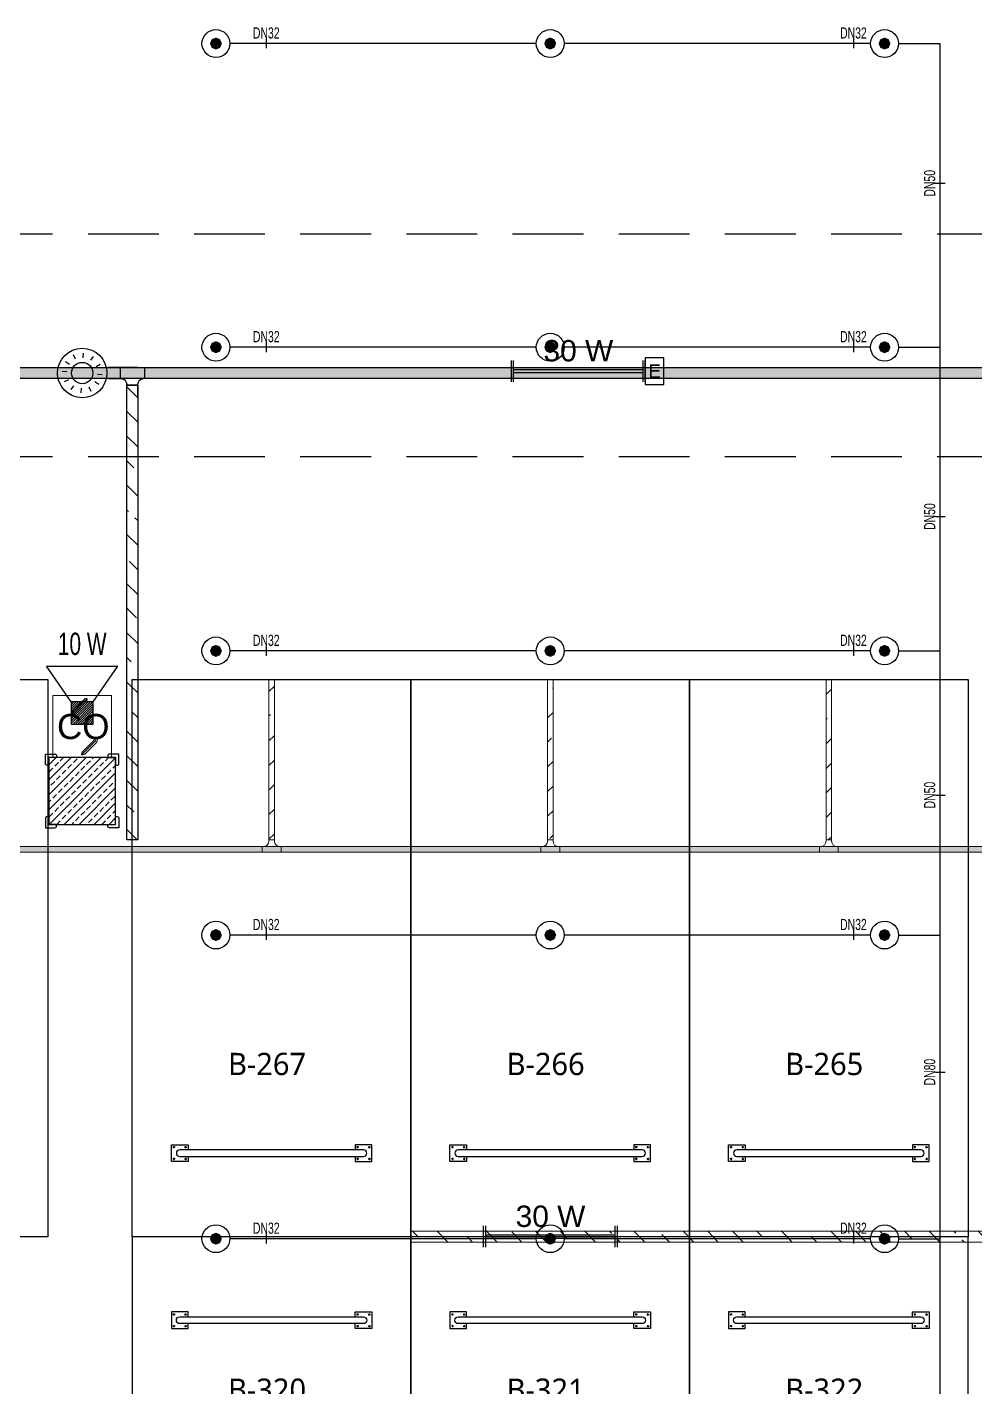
# Model space of a CAD drawing. Header units: millimetres. Extents: x -379292 to 1221486, y 92049 to 447512.
# Drawn here: x -150348 to -141845, y 211272 to 223472 of the extents above; entities that cross this region are included whole.
import ezdxf
from ezdxf.enums import TextEntityAlignment as Align

# ---------------------------------------------------------------- set-up
doc = ezdxf.new("R2010")
doc.units = ezdxf.units.MM
doc.linetypes.add('HIDDEN', pattern=[9.525, 6.35, -3.175])
for name, color, linetype in [('-M-YNGN-BORUID', 7, 'Continuous'), ('-M-YNGN-BORUUZUN', 7, 'Continuous'), ('-M-YNGN-BORUYUK', 7, 'Continuous'), ('-M-YNGN-SPR-YUK', 7, 'Continuous'), ('-M-YNGN-ZON4-CAP-', 7, 'Continuous'), ('-M-YNGN-ZON4-SPR-', 7, 'Continuous'), ('05_HATCH CONCRETE', 141, 'Continuous'), ('05_SYMBOL', 2, 'Continuous'), ('08_DEDECTOR FLASOR', 3, 'Continuous'), ('08_HORN', 4, 'Continuous'), ('08_LAMP', 4, 'Continuous'), ('08_LOUD SYSTEM', 4, 'Continuous'), ('202-A-Y-MahalAd', 141, 'Continuous'), ('E_CT_ZA', 6, 'Continuous')]:
    doc.layers.add(name, color=color, linetype=linetype)
doc.layers.add('-M-YNGN-SPR-CAPCIZGI', color=188, linetype='Continuous', plot=False)
for name, color, linetype, lineweight in [('-M-YNGN-ZON4', 3, 'SP', 30), ('08_DEDECTOR', 3, 'Continuous', 9), ('E_CT_AYDINLATMA', 3, 'Continuous', 9), ('E_CT_KIRMIZI', 1, 'Continuous', 9)]:
    doc.layers.add(name, color=color, linetype=linetype, lineweight=lineweight)
doc.styles.add('CIZGI', font='tahoma.ttf', dxfattribs={"width": 0.8, "oblique": 20})
doc.styles.add('HCAD', font='HCAD.SHX', dxfattribs={"width": 0.8, "height": 0.2})
doc.styles.add('PIPESIZE', font='hcad.shx', dxfattribs={"width": 0.8})
doc.styles.add('SPR-NOT', font='romans.shx')
doc.styles.get("Standard").update_dxf_attribs({"font": 'segoeuil.ttf'})
doc.styles.add('TR', font='tsimpali.shx', dxfattribs={"width": 0.7})
doc.styles.add('YAZI-2', font='arial.ttf', dxfattribs={"height": 2})
doc.styles.add('YAZI-3', font='arial.ttf', dxfattribs={"height": 3})
doc.linetypes.add('SP', pattern='A,2,-0.1,["SP",CIZGI,S=0.14,R=0.2,X=0,Y=-0.07],-0.255', length=2.355)

# ---------------------------------------------------------------- blocks, each defined once
blk = doc.blocks.new('202_Vida')
at = {"color": 0, "linetype": 'ByBlock', "ltscale": 0.2}
for points in [[(1, 0), (-1, 0)], [(0, 1), (0, -1)]]:
    blk.add_lwpolyline(points, dxfattribs=at)
at = {"color": 0, "linetype": 'ByBlock'}
for radius in [0.42, 0.23, 0.155]:
    blk.add_circle((0, 0), radius, dxfattribs=at)
blk = doc.blocks.new('202_Stoper')
at = {"color": 0, "linetype": 'ByBlock'}
for points in [[(-750, -30), (-750, -75), (-900, -75), (-900, 75), (-750, 75), (-750, 30)], [(750, -30), (750, -75), (900, -75), (900, 75), (750, 75), (750, 30)]]:
    blk.add_lwpolyline(points, dxfattribs=at)
blk.add_lwpolyline([(825, -30, 1), (825, 30), (-825, 30, 1), (-825, -30)], format="xyb", close=True, dxfattribs=at)
at = {"color": 0, "linetype": 'ByBlock', "yscale": 10, "zscale": 10, "rotation": 180}
for p, xscale in [((-877, 53), -10), ((-772, 53), 10), ((772, 53), -10), ((877, 53), 10)]:
    blk.add_blockref('202_Vida', p, dxfattribs=dict(at, xscale=xscale))
at = {"color": 0, "linetype": 'ByBlock', "yscale": 10, "zscale": 10}
for p, xscale in [((-877, -52), 10), ((-772, -52), -10), ((772, -52), 10), ((877, -52), -10)]:
    blk.add_blockref('202_Vida', p, dxfattribs=dict(at, xscale=xscale))
blk = doc.blocks.new('202_Mahalblok')
at = {"color": 0, "linetype": 'ByBlock', "flags": 128}
blk.add_lwpolyline([(0, 0), (0, 5000), (2500, 5000), (2500, 0)], close=True, dxfattribs=at)
at = {"color": 252}
blk.add_blockref('202_Stoper', (1250, 750), dxfattribs=at)
at = {"color": 0, "linetype": 'ByBlock', "ltscale": 25}
blk.add_attdef('MAHALNO', text='', height=200, dxfattribs=at).set_placement((1209, 1390), align=Align.BOTTOM_CENTER)
blk = doc.blocks.new('bariyer')
at = {"color": 8, "ltscale": 25}
blk.add_lwpolyline([(0, -70), (15, -70, 0.414214), (30, -55), (30, 30), (-55, 30, 0.414214), (-70, 15), (-70, 0), (0, 0)], format="xyb", close=True, dxfattribs=at)
blk = doc.blocks.new('OtoParkBodrumKatMimari')
at = {"layer": '05_HATCH CONCRETE'}
h = blk.add_hatch(dxfattribs=at)
h.set_pattern_fill('ANSI33', color=8, scale=15, angle=180, style=0)
h.set_pattern_definition([(225, (905000, -3e-07), (67.351921, -67.351921), []), (225, (904932.65, -3e-07), (67.351921, -67.351921), [47.625, -23.8125])])
h.paths.add_polyline_path([(96800, 116100), (96200, 116100), (96200, 115500), (96800, 115500)])
at = {"color": 5}
blk.add_lwpolyline([(96800, 116100), (96200, 116100), (96200, 115500), (96800, 115500)], close=True, dxfattribs=at)
at = {"layer": '05_SYMBOL', "color": 252, "linetype": 'HIDDEN', "ltscale": 100}
for points in [[(19400, 120800), (128500, 120800)], [(19400, 118800), (135650, 118800)]]:
    blk.add_lwpolyline(points, dxfattribs=at)
at = {"layer": '05_SYMBOL', "color": 8, "xscale": -1}
blk.add_blockref('bariyer', (96200, 116100), dxfattribs=at)
at = {"layer": '05_SYMBOL', "color": 8}
blk.add_blockref('bariyer', (96800, 116100), dxfattribs=at)
at = {"layer": '05_SYMBOL', "color": 8, "rotation": 180}
blk.add_blockref('bariyer', (96200, 115500), dxfattribs=at)
at = {"layer": '05_SYMBOL', "color": 8, "xscale": -1, "rotation": 180}
blk.add_blockref('bariyer', (96800, 115500), dxfattribs=at)
at = {"layer": '202-A-Y-MahalAd', "color": 8, "ltscale": 25}
for p, values in [((93693, 111800), {'MAHALNO': 'B-268'}), ((96950, 111800), {'MAHALNO': 'B-267'}), ((99450, 111800), {'MAHALNO': 'B-266'}), ((101950, 111800), {'MAHALNO': 'B-265'})]:
    blk.add_blockref('202_Mahalblok', p, dxfattribs=at).add_auto_attribs(values)
ref = blk.add_blockref('202_Mahalblok', (96950, 111800), dxfattribs=dict(at, xscale=-1, rotation=180))
ref.add_attrib('MAHALNO', 'B-320', dxfattribs={"layer": '0', "color": 0, "linetype": 'ByBlock', "ltscale": 25, "height": 200}).set_placement((98159, 110267), align=Align.BOTTOM_CENTER)
ref = blk.add_blockref('202_Mahalblok', (99450, 111800), dxfattribs=dict(at, xscale=-1, rotation=180))
ref.add_attrib('MAHALNO', 'B-321', dxfattribs={"layer": '0', "color": 0, "linetype": 'ByBlock', "ltscale": 25, "height": 200}).set_placement((100659, 110267), align=Align.BOTTOM_CENTER)
ref = blk.add_blockref('202_Mahalblok', (101950, 111800), dxfattribs=dict(at, xscale=-1, rotation=180))
ref.add_attrib('MAHALNO', 'B-322', dxfattribs={"layer": '0', "color": 0, "linetype": 'ByBlock', "ltscale": 25, "height": 200}).set_placement((103159, 110267), align=Align.BOTTOM_CENTER)
blk = doc.blocks.new('SP-C-UP-12')
at = {"ltscale": 10}
blk.add_line((0, 0), (0, 0), dxfattribs=at)
at = {"color": 1, "linetype": 'Continuous'}
blk.add_circle((0, 0), 12.5, dxfattribs=at)
at = {"ltscale": 10}
for points in [[(-5.4, 0), (-3.8, 3.8), (-3.8, -3.8), (0, 5.4)], [(-3.8, -3.8), (0, 5.4), (0, -5.4), (3.8, 3.8)], [(0, -5.4), (3.8, 3.8), (3.8, -3.8), (5.4, 0)]]:
    blk.add_solid(points, dxfattribs=at)
at = {"layer": '-M-YNGN-SPR-YUK', "style": 'SPR-NOT', "width": 0.5, "flags": 9}
for tag, p in [('YUK', (0, 17.8)), ('CAP', (0, 14.4)), ('TIP', (0.2, 10.8))]:
    blk.add_attdef(tag, text='', height=2.5, dxfattribs=at).set_placement(p, align=Align.MIDDLE_CENTER)
blk = doc.blocks.new('SPRKL100')
at = {"layer": '-M-YNGN-SPR-CAPCIZGI'}
blk.add_line((0, 0.43), (0, -0.43), dxfattribs=at)
at = {"layer": '-M-YNGN-BORUID', "color": 0, "style": 'HCAD', "width": 0.8, "flags": 1}
blk.add_attdef('DIC', text='', height=0.4, dxfattribs=at).set_placement((0, -1.69), align=Align.CENTER)
at = {"layer": '-M-YNGN-BORUUZUN', "color": 0, "style": 'HCAD', "width": 0.7}
blk.add_attdef('BOY', text='', height=0.8, dxfattribs=at).set_placement((0, -1.08), align=Align.CENTER)
at = {"layer": '-M-YNGN-BORUYUK', "color": 6, "style": 'PIPESIZE', "width": 0.8}
blk.add_attdef('YUK', text='', height=0.5, dxfattribs=at).set_placement((0, 1.87), align=Align.CENTER)
at = {"color": 0, "style": 'PIPESIZE', "width": 0.7}
blk.add_attdef('CAP', text='', height=1, dxfattribs=at).set_placement((0, 0.45), align=Align.CENTER)
blk = doc.blocks.new('A$C69E781E7')
at = {"layer": '-M-YNGN-ZON4', "ltscale": 500}
for p, q in [((-3873.4, -2137.6), (-4148.4, -2137.6)), ((-3573.4, -2137.6), (-3848.4, -2137.6)), ((-3548.4, -2137.6), (-3510.9, -2137.6)), ((-3510.9, -7485.1), (-3510.9, -2137.6)), ((-3873.4, -2410.1), (-4148.4, -2410.1)), ((-3573.4, -2410.1), (-3848.4, -2410.1)), ((-3548.4, -2410.1), (-3510.9, -2410.1)), ((-3873.4, -2682.6), (-4148.4, -2682.6)), ((-3573.4, -2682.6), (-3848.4, -2682.6)), ((-3548.4, -2682.6), (-3510.9, -2682.6)), ((-3873.4, -2937.6), (-4148.4, -2937.6)), ((-3573.4, -2937.6), (-3848.4, -2937.6)), ((-3548.4, -2937.6), (-3510.9, -2937.6)), ((-3873.4, -3210.1), (-4148.4, -3210.1)), ((-3573.4, -3210.1), (-3848.4, -3210.1)), ((-3548.4, -3210.1), (-3510.9, -3210.1))]:
    blk.add_line(p, q, dxfattribs=at)
at = {"layer": '-M-YNGN-ZON4-CAP-'}
ref = blk.add_blockref('SPRKL100', (-4115.7, -2137.6), dxfattribs=dict(at, xscale=10, yscale=10, zscale=10))
ref.add_attrib('CAP', 'DN32', dxfattribs={"layer": '0', "color": 0, "height": 10, "style": 'PIPESIZE', "width": 0.7}).set_placement((-4115.7, -2133.1), align=Align.CENTER)
ref = blk.add_blockref('SPRKL100', (-3588.8, -2137.6), dxfattribs=dict(at, xscale=10, yscale=10, zscale=10))
ref.add_attrib('CAP', 'DN32', dxfattribs={"layer": '0', "color": 0, "height": 10, "style": 'PIPESIZE', "width": 0.7}).set_placement((-3588.8, -2133.1), align=Align.CENTER)
ref = blk.add_blockref('SPRKL100', (-3510.9, -2263), dxfattribs=dict(at, xscale=10.00000000000001, yscale=10.00000000000001, zscale=10.00000000000001, rotation=90))
ref.add_attrib('CAP', 'DN50', dxfattribs={"layer": '0', "color": 0, "height": 10, "rotation": 90, "style": 'PIPESIZE', "width": 0.7}).set_placement((-3515.4, -2263), align=Align.CENTER)
ref = blk.add_blockref('SPRKL100', (-4115.7, -2410.1), dxfattribs=dict(at, xscale=10, yscale=10, zscale=10))
ref.add_attrib('CAP', 'DN32', dxfattribs={"layer": '0', "color": 0, "height": 10, "style": 'PIPESIZE', "width": 0.7}).set_placement((-4115.7, -2405.6), align=Align.CENTER)
ref = blk.add_blockref('SPRKL100', (-3588.8, -2410.1), dxfattribs=dict(at, xscale=10, yscale=10, zscale=10))
ref.add_attrib('CAP', 'DN32', dxfattribs={"layer": '0', "color": 0, "height": 10, "style": 'PIPESIZE', "width": 0.7}).set_placement((-3588.8, -2405.6), align=Align.CENTER)
ref = blk.add_blockref('SPRKL100', (-3510.9, -2562.1), dxfattribs=dict(at, xscale=10.00000000000001, yscale=10.00000000000001, zscale=10.00000000000001, rotation=90))
ref.add_attrib('CAP', 'DN50', dxfattribs={"layer": '0', "color": 0, "height": 10, "rotation": 90, "style": 'PIPESIZE', "width": 0.7}).set_placement((-3515.4, -2562.1), align=Align.CENTER)
ref = blk.add_blockref('SPRKL100', (-4115.7, -2682.6), dxfattribs=dict(at, xscale=10, yscale=10, zscale=10))
ref.add_attrib('CAP', 'DN32', dxfattribs={"layer": '0', "color": 0, "height": 10, "style": 'PIPESIZE', "width": 0.7}).set_placement((-4115.7, -2678.1), align=Align.CENTER)
ref = blk.add_blockref('SPRKL100', (-3588.8, -2682.6), dxfattribs=dict(at, xscale=10, yscale=10, zscale=10))
ref.add_attrib('CAP', 'DN32', dxfattribs={"layer": '0', "color": 0, "height": 10, "style": 'PIPESIZE', "width": 0.7}).set_placement((-3588.8, -2678.1), align=Align.CENTER)
ref = blk.add_blockref('SPRKL100', (-3510.9, -2812), dxfattribs=dict(at, xscale=10.00000000000001, yscale=10.00000000000001, zscale=10.00000000000001, rotation=90))
ref.add_attrib('CAP', 'DN50', dxfattribs={"layer": '0', "color": 0, "height": 10, "rotation": 90, "style": 'PIPESIZE', "width": 0.7}).set_placement((-3515.4, -2812), align=Align.CENTER)
ref = blk.add_blockref('SPRKL100', (-4115.7, -2937.6), dxfattribs=dict(at, xscale=10, yscale=10, zscale=10))
ref.add_attrib('CAP', 'DN32', dxfattribs={"layer": '0', "color": 0, "height": 10, "style": 'PIPESIZE', "width": 0.7}).set_placement((-4115.7, -2933.1), align=Align.CENTER)
ref = blk.add_blockref('SPRKL100', (-3588.8, -2937.6), dxfattribs=dict(at, xscale=10, yscale=10, zscale=10))
ref.add_attrib('CAP', 'DN32', dxfattribs={"layer": '0', "color": 0, "height": 10, "style": 'PIPESIZE', "width": 0.7}).set_placement((-3588.8, -2933.1), align=Align.CENTER)
ref = blk.add_blockref('SPRKL100', (-3510.9, -3060.6), dxfattribs=dict(at, xscale=10.00000000000001, yscale=10.00000000000001, zscale=10.00000000000001, rotation=90))
ref.add_attrib('CAP', 'DN80', dxfattribs={"layer": '0', "color": 0, "height": 10, "rotation": 90, "style": 'PIPESIZE', "width": 0.7}).set_placement((-3515.4, -3060.6), align=Align.CENTER)
ref = blk.add_blockref('SPRKL100', (-4115.7, -3210.1), dxfattribs=dict(at, xscale=10, yscale=10, zscale=10))
ref.add_attrib('CAP', 'DN32', dxfattribs={"layer": '0', "color": 0, "height": 10, "style": 'PIPESIZE', "width": 0.7}).set_placement((-4115.7, -3205.6), align=Align.CENTER)
ref = blk.add_blockref('SPRKL100', (-3588.8, -3210.1), dxfattribs=dict(at, xscale=10, yscale=10, zscale=10))
ref.add_attrib('CAP', 'DN32', dxfattribs={"layer": '0', "color": 0, "height": 10, "style": 'PIPESIZE', "width": 0.7}).set_placement((-3588.8, -3205.6), align=Align.CENTER)
at = {"layer": '-M-YNGN-ZON4-SPR-'}
for p in [(-4160.9, -2137.6), (-3860.9, -2137.6), (-3560.9, -2137.6), (-4160.9, -2410.1), (-3860.9, -2410.1), (-3560.9, -2410.1), (-4160.9, -2682.6), (-3860.9, -2682.6), (-3560.9, -2682.6), (-4160.9, -2937.6), (-3860.9, -2937.6), (-3560.9, -2937.6), (-4160.9, -3210.1), (-3860.9, -3210.1), (-3560.9, -3210.1)]:
    blk.add_blockref('SP-C-UP-12', p, dxfattribs=at)
blk = doc.blocks.new('*U615')
h = blk.add_hatch()
h.set_pattern_fill('ANSI33', color=0, scale=50, angle=1, style=0)
h.paths.add_polyline_path([(-17993, 100), (8347, 100), (8347, 0), (-17993, 0)])
at = {"color": 0}
blk.add_lwpolyline([(-17993, 100), (8347, 100), (8347, 0), (-17993, 0)], close=True, dxfattribs=at)
at = {"ltscale": 25, "flags": 1}
for tag, p in [('YUKSEKLIK', (-229, -149)), ('KALINLIK', (-229, -213))]:
    blk.add_attdef(tag, p, '', height=50, dxfattribs=at)
blk = doc.blocks.new('*U652')
h = blk.add_hatch()
h.set_pattern_fill('ANSI33', color=0, scale=50, angle=1, style=0)
h.paths.add_polyline_path([(-115024, 100), (-249, 100), (-249, 0), (-115024, 0)])
at = {"color": 0}
blk.add_lwpolyline([(-115024, 100), (-249, 100), (-249, 0), (-115024, 0)], close=True, dxfattribs=at)
at = {"ltscale": 25, "flags": 1}
for tag, p in [('YUKSEKLIK', (-229, -149)), ('KALINLIK', (-229, -213))]:
    blk.add_attdef(tag, p, '', height=50, dxfattribs=at)
blk = doc.blocks.new('*U683')
h = blk.add_hatch()
h.set_pattern_fill('ANSI33', color=0, scale=50, angle=1, style=0)
h.paths.add_polyline_path([(-14068, 100), (100307, 100), (100307, 0), (-14068, 0)])
at = {"color": 0}
blk.add_lwpolyline([(-14068, 100), (100307, 100), (100307, 0), (-14068, 0)], close=True, dxfattribs=at)
at = {"ltscale": 25, "flags": 1}
for tag, p in [('YUKSEKLIK', (-229, -149)), ('KALINLIK', (-229, -213))]:
    blk.add_attdef(tag, p, '', height=50, dxfattribs=at)
blk = doc.blocks.new('*U779')
h = blk.add_hatch()
h.set_pattern_fill('ANSI33', color=0, scale=50, angle=1, style=0)
h.paths.add_polyline_path([(2434, 50), (35377, 50), (35377, 0), (2434, 0)])
at = {"color": 0}
blk.add_lwpolyline([(2434, 50), (35377, 50), (35377, 0), (2434, 0)], close=True, dxfattribs=at)
at = {"ltscale": 25, "flags": 1}
for tag, p in [('YUKSEKLIK', (-229, -149)), ('KALINLIK', (-229, -213))]:
    blk.add_attdef(tag, p, '', height=50, dxfattribs=at)
blk = doc.blocks.new('*U824')
h = blk.add_hatch()
h.set_pattern_fill('ANSI33', color=0, scale=50, angle=1, style=0)
h.paths.add_polyline_path([(-3797, 100), (281, 100), (281, 0), (-3797, 0)])
at = {"color": 0}
blk.add_lwpolyline([(-3797, 100), (281, 100), (281, 0), (-3797, 0)], close=True, dxfattribs=at)
at = {"ltscale": 25, "flags": 1}
for tag, p in [('YUKSEKLIK', (-229, -149)), ('KALINLIK', (-229, -213))]:
    blk.add_attdef(tag, p, '', height=50, dxfattribs=at)
blk = doc.blocks.new('*U338')
at = {"color": 0}
for p, q in [((264, 264), (-164, 264)), ((-60, 264), (-60, 164)), ((0, 264), (264, 264)), ((160, 264), (160, 164)), ((-164, 164), (-50, 164)), ((264, 164), (150, 164)), ((0, 0), (0, 114)), ((0, 104), (100, 104)), ((100, 0), (100, 114))]:
    blk.add_line(p, q, dxfattribs=at)
for centre, start, end in [((-50, 114), 0, 90), ((150, 114), 90, 180)]:
    blk.add_arc(centre, 50, start, end, dxfattribs=at)
blk = doc.blocks.new('40 W SIVA ÜSTÜ ETANJ LED 50')
at = {"layer": '08_LAMP'}
for p, q in [((-625, -100), (-625, 100)), ((-605, -100), (-605, 100)), ((-605, 15), (605, 15)), ((605, -100), (605, 100)), ((625, -100), (625, 100)), ((-605, -15), (605, -15))]:
    blk.add_line(p, q, dxfattribs=at)
at = {"layer": '08_LAMP', "color": 2, "style": 'YAZI-2'}
blk.add_text('30 W', height=200, dxfattribs=at).set_placement((0, 90), align=Align.CENTER)
blk = doc.blocks.new('40 W SIVA ÜSTÜ ETANJ LED E 50')
at = {"layer": '08_LAMP'}
for p, q in [((-625, -100), (-625, 100)), ((-605, -100), (-605, 100)), ((-605, 15), (605, 15)), ((605, -100), (605, 100)), ((625, -100), (625, 100)), ((-605, -15), (605, -15))]:
    blk.add_line(p, q, dxfattribs=at)
blk.add_lwpolyline([(625, -125), (800, -125), (800, 125), (625, 125)], close=True, dxfattribs=at)
at = {"layer": '08_LAMP', "color": 2, "style": 'YAZI-2'}
blk.add_text('30 W', height=200, dxfattribs=at).set_placement((0, 90), align=Align.CENTER)
blk.add_text('E', height=125, dxfattribs=at).set_placement((713, 0), align=Align.MIDDLE)
blk = doc.blocks.new('CO 250')
at = {"layer": '08_DEDECTOR'}
for p, q in [((45, 251), (-74, 132)), ((45, 250), (45, 243)), ((17, 243), (-84, 142)), ((37, 223), (-64, 122)), ((114, -136), (-5, -255)), ((104, -126), (3, -227)), ((124, -146), (23, -247)), ((-5, -247), (-5, -255)), ((-5, -255), (3, -255))]:
    blk.add_line(p, q, dxfattribs=at)
at = {"layer": '08_DEDECTOR', "ltscale": 25}
blk.add_lwpolyline([(-262, 278), (-262, -278), (262, -278), (262, 278)], close=True, dxfattribs=at)
at = {"layer": '08_DEDECTOR'}
for centre, radius, start, end in [((37, 223), 27.7, 72.9688, 135), ((-55, 112), 41.6, 135, 180), ((-55, 112), 27.7, 135, 180), ((-55, 112), 13.9, 135, 180), ((17, 243), 27.7, 315, 0), ((95, -116), 13.9, 315, 350.4112), ((95, -116), 27.7, 315, 355.2224), ((95, -116), 41.6, 315, 356.817), ((23, -247), 27.7, 135, 180), ((3, -227), 27.7, 270, 315)]:
    blk.add_arc(centre, radius, start, end, dxfattribs=at)
at = {"layer": '08_DEDECTOR', "color": 3, "style": 'YAZI-3'}
blk.add_text('CO', height=225, dxfattribs=at).set_placement((-226, -113))
blk = doc.blocks.new('KORNA ORT TAVAN')
at = {"layer": '08_HORN', "color": 3}
for p, q in [((-60, 124), (-79, 162)), ((10, 137), (13, 179)), ((77, 114), (101, 149)), ((-137, 10), (-179, 13)), ((-114, 77), (-149, 101)), ((124, 60), (162, 79)), ((-124, -60), (-162, -79)), ((-77, -114), (-101, -149)), ((114, -77), (149, -101)), ((137, -10), (179, -13)), ((-10, -137), (-13, -179)), ((60, -124), (79, -162))]:
    blk.add_line(p, q, dxfattribs=at)
at = {"layer": '08_HORN', "color": 1}
for major_axis, start_param, end_param in [((0, 222), 4.712358, 10.995543), ((0, 95.8), -1.570763777940356, 4.712421529239229)]:
    blk.add_ellipse((0, 0), major_axis=major_axis, ratio=1, start_param=start_param, end_param=end_param, dxfattribs=at)
blk = doc.blocks.new('15 W HORN 100_HARİCİ TİP')
at = {"layer": '08_LOUD SYSTEM'}
h = blk.add_hatch(dxfattribs=at)
h.set_pattern_fill('ANSI31', color=2, scale=4.8)
h.set_pattern_definition([(45, (-341645.439, -380325.335), (-10.77630735, 10.77630735), [])])
h.paths.add_polyline_path([(-100, 0), (100, 0), (100, 200), (-100, 200)])
at = {"layer": '08_LOUD SYSTEM', "ltscale": 2}
for p, q in [((-320, 520), (320, 520)), ((-100, 200), (-320, 520)), ((100, 200), (320, 520))]:
    blk.add_line(p, q, dxfattribs=at)
at = {"layer": '08_LOUD SYSTEM'}
blk.add_lwpolyline([(100, 0), (100, 200), (-100, 200), (-100, 0)], close=True, dxfattribs=at)
at = {"layer": '08_LOUD SYSTEM', "color": 2, "ltscale": 2, "style": 'TR', "width": 0.7}
blk.add_text('10 W', height=200, dxfattribs=at).set_placement((0, 620), align=Align.CENTER)
blk = doc.blocks.new('*U1011')
h = blk.add_hatch()
h.set_pattern_fill('ANSI33', color=0, scale=50, angle=1, style=0)
h.paths.add_polyline_path([(-2093, 50), (-653, 50), (-653, 0), (-2093, 0)])
at = {"color": 0}
blk.add_lwpolyline([(-2093, 50), (-653, 50), (-653, 0), (-2093, 0)], close=True, dxfattribs=at)
at = {"ltscale": 25, "flags": 1}
for tag, p in [('YUKSEKLIK', (-229, -149)), ('KALINLIK', (-229, -213))]:
    blk.add_attdef(tag, p, '', height=50, dxfattribs=at)
blk = doc.blocks.new('*U1012')
at = {"color": 0}
for p, q in [((214, 214), (-164, 214)), ((-164, 164), (-50, 164)), ((-60, 214), (-60, 164)), ((0, 214), (214, 214)), ((214, 164), (100, 164)), ((110, 214), (110, 164)), ((0, 0), (0, 114)), ((0, 104), (50, 104)), ((50, 0), (50, 114))]:
    blk.add_line(p, q, dxfattribs=at)
for centre, start, end in [((-50, 114), 0, 90), ((100, 114), 90, 180)]:
    blk.add_arc(centre, 50, start, end, dxfattribs=at)

msp = doc.modelspace()

# ---------------------------------------------------------------- block references
at = {"color": 8}
msp.add_blockref('OtoParkBodrumKatMimari', (-246354.8, 100818.8), dxfattribs=at)

# ---------------------------------------------------------------- next in the draw order: block references
at = {"layer": '-M-YNGN-ZON4', "ltscale": 25, "xscale": 10, "yscale": 10, "zscale": 10}
msp.add_blockref('A$C69E781E7', (-107045.9, 244701.5), dxfattribs=at)
at = {"layer": '08_DEDECTOR'}
msp.add_blockref('CO 250', (-149854.8, 217197.2), dxfattribs=at)
at = {"layer": '08_DEDECTOR FLASOR'}
msp.add_blockref('KORNA ORT TAVAN', (-149854.8, 220368.8), dxfattribs=at)
at = {"layer": '08_LAMP', "xscale": 0.96, "yscale": 0.96, "zscale": 0.96}
for name, p in [('40 W SIVA ÜSTÜ ETANJ LED E 50', (-145402.1, 220386.7)), ('40 W SIVA ÜSTÜ ETANJ LED 50', (-145652.1, 212619.8))]:
    msp.add_blockref(name, p, dxfattribs=at)
at = {"layer": '08_LOUD SYSTEM'}
msp.add_blockref('15 W HORN 100_HARİCİ TİP', (-149854.8, 217218.8), dxfattribs=at)
at = {"layer": 'E_CT_AYDINLATMA'}
msp.add_blockref('*U683', (-215536.5, 220318.6), dxfattribs=at)
at = {"layer": 'E_CT_AYDINLATMA', "xscale": -1, "rotation": 180}
msp.add_blockref('*U615', (-128911.5, 212668.8), dxfattribs=at)
at = {"layer": 'E_CT_KIRMIZI', "color": 1, "xscale": -1, "rotation": 89.99999999999993}
for p in [(-148129.8, 215525.8), (-145629.8, 215525.8), (-143129.8, 215525.8)]:
    msp.add_blockref('*U1011', p, dxfattribs=at)
at = {"layer": 'E_CT_KIRMIZI', "color": 2, "xscale": -1, "rotation": 180}
for p in [(-148179.8, 216282.8), (-145679.8, 216282.8), (-143179.8, 216282.8)]:
    msp.add_blockref('*U1012', p, dxfattribs=at)
at = {"layer": 'E_CT_KIRMIZI', "color": 1, "rotation": 180}
msp.add_blockref('*U779', (-116880.6, 216118.8), dxfattribs=at)
at = {"layer": 'E_CT_ZA', "color": 112}
for name, p, rotation in [('*U652', (-230054.1, 220418.6), 180), ('*U824', (-149354.8, 219977.5), 90)]:
    msp.add_blockref(name, p, dxfattribs=dict(at, rotation=rotation))
at = {"layer": 'E_CT_ZA', "color": 2, "xscale": -1}
msp.add_blockref('*U338', (-149354.8, 220154.6), dxfattribs=at)

doc.saveas('drawing.dxf')
